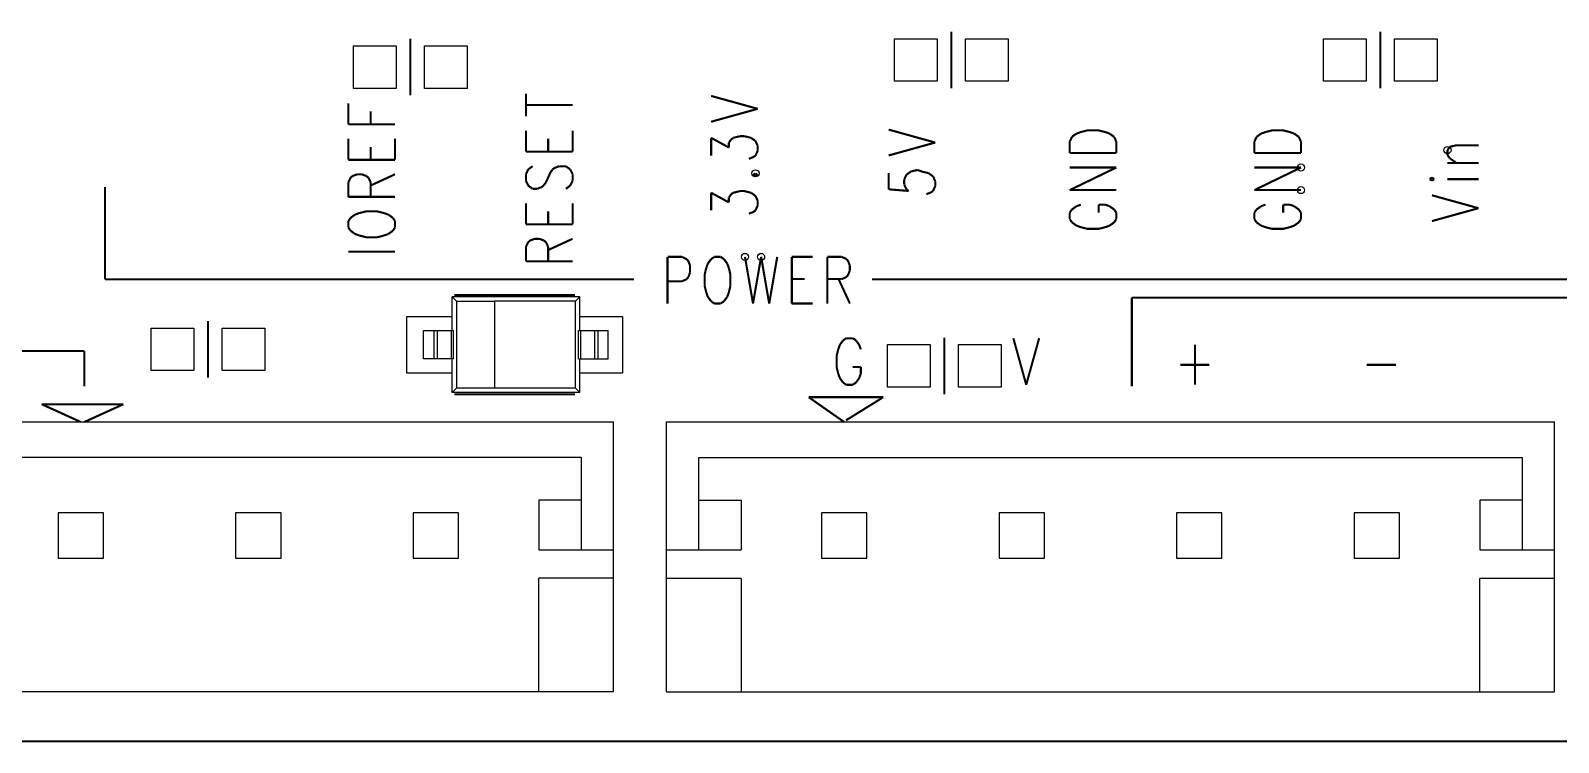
# Model space of a CAD drawing. Header units: millimetres. Extents: x 0 to 297, y 0 to 210.
# Drawn here: x 65.8 to 87.32, y 65.77 to 75.8 of the extents above; entities that cross this region are included whole.
import ezdxf

# ---------------------------------------------------------------- set-up
doc = ezdxf.new("R2010")
doc.units = ezdxf.units.MM
doc.header["$LTSCALE"] = 16.335
doc.layers.add('1', color=7, linetype='CONTINUOUS')

msp = doc.modelspace()

# ---------------------------------------------------------------- linework, layer by layer
at = {"layer": '1', "color": 7, "linetype": 'Continuous'}
for p, q in [((70.348, 75.588), (70.948, 75.588)), ((70.348, 74.988), (70.348, 75.588)), ((70.948, 75.588), (70.948, 74.988)), ((71.348, 75.588), (71.948, 75.588)), ((71.348, 74.988), (71.348, 75.588)), ((71.948, 75.588), (71.948, 74.988)), ((77.968, 75.688), (78.568, 75.688)), ((77.968, 75.088), (77.968, 75.688)), ((78.568, 75.688), (78.568, 75.088)), ((78.968, 75.688), (79.568, 75.688)), ((78.968, 75.088), (78.968, 75.688)), ((79.568, 75.688), (79.568, 75.088)), ((84.009, 75.688), (84.609, 75.688)), ((84.009, 75.088), (84.009, 75.688)), ((84.609, 75.688), (84.609, 75.088)), ((85.009, 75.688), (85.609, 75.688)), ((85.009, 75.088), (85.009, 75.688)), ((85.609, 75.688), (85.609, 75.088)), ((78.568, 75.088), (77.968, 75.088)), ((79.568, 75.088), (78.968, 75.088)), ((84.609, 75.088), (84.009, 75.088)), ((85.609, 75.088), (85.009, 75.088)), ((70.948, 74.988), (70.348, 74.988)), ((71.948, 74.988), (71.348, 74.988)), ((73.537, 72.052), (71.737, 72.052)), ((71.799, 71.99), (71.737, 72.052)), ((71.737, 71.577), (71.737, 72.052)), ((71.799, 71.99), (72.337, 71.99)), ((71.799, 71.99), (71.799, 70.764)), ((73.475, 71.99), (72.337, 71.99)), ((72.337, 71.99), (72.337, 70.764)), ((73.537, 72.052), (73.475, 71.99)), ((73.475, 70.764), (73.475, 71.99)), ((73.537, 71.577), (73.537, 72.052)), ((71.098, 71.776), (71.737, 71.776)), ((71.098, 70.976), (71.098, 71.776)), ((73.537, 71.776), (74.138, 71.776)), ((74.138, 71.776), (74.138, 70.976)), ((67.5, 71.612), (68.1, 71.612)), ((67.5, 71.012), (67.5, 71.612)), ((68.1, 71.612), (68.1, 71.012)), ((68.5, 71.612), (69.1, 71.612)), ((68.5, 71.012), (68.5, 71.612)), ((69.1, 71.612), (69.1, 71.012)), ((71.337, 71.577), (71.758, 71.577)), ((71.337, 71.177), (71.337, 71.577)), ((71.481, 71.577), (71.481, 71.177)), ((71.527, 71.577), (71.527, 71.177)), ((71.727, 71.177), (71.727, 71.577)), ((71.758, 71.177), (71.758, 71.577)), ((73.516, 71.577), (73.937, 71.577)), ((73.516, 71.177), (73.516, 71.577)), ((73.547, 71.577), (73.547, 71.177)), ((73.747, 71.177), (73.747, 71.577)), ((73.794, 71.177), (73.794, 71.577)), ((73.937, 71.177), (73.937, 71.577)), ((77.868, 71.378), (78.468, 71.378)), ((77.868, 70.778), (77.868, 71.378)), ((78.468, 71.378), (78.468, 70.778)), ((78.868, 71.378), (79.468, 71.378)), ((78.868, 70.778), (78.868, 71.378)), ((79.468, 71.378), (79.468, 70.778)), ((68.1, 71.012), (67.5, 71.012)), ((69.1, 71.012), (68.5, 71.012)), ((71.758, 71.177), (71.337, 71.177)), ((71.737, 70.702), (71.737, 71.177)), ((73.516, 71.177), (73.937, 71.177)), ((73.537, 70.702), (73.537, 71.177)), ((71.737, 70.976), (71.098, 70.976)), ((74.138, 70.976), (73.537, 70.976)), ((71.737, 70.702), (71.799, 70.764)), ((73.537, 70.702), (71.737, 70.702)), ((72.337, 70.764), (71.799, 70.764)), ((73.475, 70.764), (72.337, 70.764)), ((73.475, 70.764), (73.537, 70.702)), ((78.468, 70.778), (77.868, 70.778)), ((79.468, 70.778), (78.868, 70.778)), ((64.009, 70.289), (74.009, 70.289)), ((74.009, 66.489), (74.009, 70.289)), ((74.759, 70.288), (87.259, 70.288)), ((74.759, 66.488), (74.759, 70.288)), ((87.259, 66.488), (87.259, 70.288)), ((73.559, 69.787), (64.459, 69.787)), ((73.559, 68.489), (73.559, 69.787)), ((86.809, 69.785), (75.209, 69.785)), ((75.209, 69.785), (75.209, 68.488)), ((86.809, 68.488), (86.809, 69.785)), ((73.559, 69.187), (72.959, 69.187)), ((72.959, 69.187), (72.959, 68.489)), ((75.209, 69.185), (75.809, 69.185)), ((75.809, 69.185), (75.809, 68.488)), ((86.809, 69.185), (86.209, 69.185)), ((86.209, 69.185), (86.209, 68.488)), ((66.829, 69.009), (66.189, 69.009)), ((66.189, 69.009), (66.189, 68.369)), ((66.829, 68.369), (66.829, 69.009)), ((69.329, 69.009), (68.689, 69.009)), ((68.689, 69.009), (68.689, 68.369)), ((69.329, 68.369), (69.329, 69.009)), ((71.829, 69.009), (71.189, 69.009)), ((71.189, 69.009), (71.189, 68.369)), ((71.829, 68.369), (71.829, 69.009)), ((77.579, 69.008), (76.939, 69.008)), ((76.939, 69.008), (76.939, 68.368)), ((77.579, 68.368), (77.579, 69.008)), ((80.079, 69.008), (79.439, 69.008)), ((79.439, 69.008), (79.439, 68.368)), ((80.079, 68.368), (80.079, 69.008)), ((82.579, 69.008), (81.939, 69.008)), ((81.939, 69.008), (81.939, 68.368)), ((82.579, 68.368), (82.579, 69.008)), ((85.079, 69.008), (84.439, 69.008)), ((84.439, 69.008), (84.439, 68.368)), ((85.079, 68.368), (85.079, 69.008)), ((72.959, 68.489), (74.009, 68.489)), ((74.759, 68.488), (75.809, 68.488)), ((86.209, 68.488), (87.259, 68.488)), ((66.189, 68.369), (66.829, 68.369)), ((68.689, 68.369), (69.329, 68.369)), ((71.189, 68.369), (71.829, 68.369)), ((76.939, 68.368), (77.579, 68.368)), ((79.439, 68.368), (80.079, 68.368)), ((81.939, 68.368), (82.579, 68.368)), ((84.439, 68.368), (85.079, 68.368)), ((74.009, 68.087), (72.959, 68.087)), ((72.959, 66.489), (72.959, 68.087)), ((75.809, 68.085), (74.759, 68.085)), ((75.809, 68.085), (75.809, 66.488)), ((87.259, 68.085), (86.209, 68.085)), ((86.209, 66.488), (86.209, 68.085)), ((64.009, 66.489), (74.009, 66.489)), ((74.759, 66.488), (87.259, 66.488)), ((120.309, 65.789), (19.309, 65.789))]:
    msp.add_line(p, q, dxfattribs=at)
at = {"layer": '1', "color": 9, "linetype": 'Continuous', "const_width": 0.0297}
for points in [[(78.768, 75.788), (78.768, 74.988)], [(84.809, 74.988), (84.809, 75.788)], [(71.148, 75.688), (71.148, 74.888)], [(72.777, 74.596), (72.777, 74.914)], [(75.385, 74.882), (76.041, 74.7)], [(70.277, 74.482), (70.277, 74.778)], [(70.59, 74.482), (70.59, 74.664)], [(72.777, 74.755), (73.434, 74.755)], [(75.385, 74.518), (76.041, 74.7)], [(70.277, 74.482), (70.934, 74.482)], [(70.277, 73.982), (70.277, 74.278)], [(70.934, 73.982), (70.934, 74.278)], [(72.777, 74.096), (72.777, 74.391)], [(73.09, 74.096), (73.09, 74.278)], [(73.434, 74.096), (73.434, 74.391)], [(75.385, 74.291), (75.635, 74.155)], [(75.385, 74.041), (75.385, 74.291)], [(75.635, 74.223), (75.666, 74.268)], [(75.635, 74.155), (75.635, 74.223)], [(75.666, 74.268), (75.697, 74.291)], [(75.697, 74.291), (75.791, 74.314)], [(75.791, 74.314), (75.853, 74.314)], [(75.853, 74.314), (75.947, 74.291)], [(75.947, 74.291), (76.01, 74.246)], [(76.01, 74.246), (76.041, 74.178)], [(77.885, 74.407), (78.541, 74.225)], [(77.885, 74.043), (78.541, 74.225)], [(80.435, 74.237), (80.466, 74.305)], [(80.435, 74.077), (80.435, 74.237)], [(80.466, 74.305), (80.529, 74.35)], [(80.529, 74.35), (80.591, 74.373)], [(80.591, 74.373), (80.685, 74.396)], [(80.685, 74.396), (80.841, 74.396)], [(80.841, 74.396), (80.935, 74.373)], [(80.935, 74.373), (80.997, 74.35)], [(80.997, 74.35), (81.06, 74.305)], [(81.06, 74.305), (81.091, 74.237)], [(81.091, 74.237), (81.091, 74.077)], [(83.035, 74.237), (83.066, 74.305)], [(83.035, 74.077), (83.035, 74.237)], [(83.066, 74.305), (83.129, 74.35)], [(83.129, 74.35), (83.191, 74.373)], [(83.191, 74.373), (83.285, 74.396)], [(83.285, 74.396), (83.441, 74.396)], [(83.441, 74.396), (83.535, 74.373)], [(83.535, 74.373), (83.597, 74.35)], [(83.597, 74.35), (83.66, 74.305)], [(83.66, 74.305), (83.691, 74.237)], [(83.691, 74.237), (83.691, 74.077)], [(70.59, 73.982), (70.59, 74.164)], [(72.777, 74.096), (73.434, 74.096)], [(75.978, 74.019), (75.916, 73.996)], [(76.01, 74.041), (75.978, 74.019)], [(76.041, 74.109), (76.01, 74.041)], [(76.041, 74.178), (76.041, 74.109)], [(80.435, 74.077), (81.091, 74.077)], [(83.035, 74.077), (83.691, 74.077)], [(85.754, 74.118), (85.785, 74.164)], [(85.754, 74.05), (85.754, 74.118)], [(85.785, 74.005), (85.754, 74.05)], [(85.785, 74.164), (85.879, 74.187)], [(85.879, 73.937), (85.785, 74.005)], [(85.879, 74.187), (86.191, 74.187)], [(70.277, 73.982), (70.934, 73.982)], [(72.809, 73.846), (72.777, 73.778)], [(72.871, 73.891), (72.809, 73.846)], [(73.059, 73.664), (73.121, 73.801)], [(73.121, 73.801), (73.152, 73.846)], [(73.152, 73.846), (73.184, 73.869)], [(73.184, 73.869), (73.246, 73.891)], [(73.246, 73.891), (73.34, 73.891)], [(73.34, 73.891), (73.402, 73.846)], [(73.402, 73.846), (73.434, 73.778)], [(76.01, 73.791), (75.978, 73.768)], [(76.041, 73.768), (76.01, 73.791)], [(77.885, 73.794), (77.885, 73.566)], [(78.135, 73.771), (78.197, 73.816)], [(78.197, 73.816), (78.291, 73.839)], [(78.291, 73.839), (78.354, 73.816)], [(78.354, 73.816), (78.447, 73.794)], [(78.447, 73.794), (78.51, 73.748)], [(80.435, 73.873), (81.091, 73.873)], [(80.435, 73.555), (81.091, 73.873)], [(83.035, 73.873), (83.691, 73.873)], [(83.035, 73.555), (83.691, 73.873)], [(85.754, 73.937), (86.191, 73.937)], [(66.85, 72.298), (66.85, 73.598)], [(70.277, 73.664), (70.309, 73.732)], [(70.277, 73.46), (70.277, 73.664)], [(70.309, 73.732), (70.34, 73.755)], [(70.34, 73.755), (70.402, 73.778)], [(70.402, 73.778), (70.465, 73.778)], [(70.465, 73.778), (70.527, 73.755)], [(70.527, 73.755), (70.559, 73.732)], [(70.559, 73.732), (70.59, 73.664)], [(70.59, 73.619), (70.934, 73.778)], [(70.59, 73.664), (70.59, 73.46)], [(72.777, 73.778), (72.777, 73.687)], [(72.777, 73.687), (72.809, 73.619)], [(72.809, 73.619), (72.871, 73.573)], [(72.871, 73.573), (72.934, 73.573)], [(72.934, 73.573), (72.996, 73.596)], [(72.996, 73.596), (73.027, 73.619)], [(73.027, 73.619), (73.059, 73.664)], [(73.402, 73.619), (73.34, 73.573)], [(73.434, 73.687), (73.402, 73.619)], [(73.434, 73.778), (73.434, 73.687)], [(75.978, 73.768), (76.01, 73.746)], [(76.01, 73.746), (76.041, 73.768)], [(77.885, 73.566), (78.166, 73.543)], [(78.104, 73.703), (78.135, 73.771)], [(78.104, 73.634), (78.104, 73.703)], [(78.135, 73.566), (78.104, 73.634)], [(78.166, 73.543), (78.135, 73.566)], [(78.51, 73.748), (78.541, 73.68)], [(78.541, 73.612), (78.51, 73.543)], [(78.541, 73.68), (78.541, 73.612)], [(85.535, 73.732), (85.503, 73.709)], [(85.503, 73.709), (85.535, 73.687)], [(85.566, 73.709), (85.535, 73.732)], [(85.535, 73.687), (85.566, 73.709)], [(85.754, 73.709), (86.191, 73.709)], [(70.277, 73.46), (70.934, 73.46)], [(72.777, 73.073), (72.777, 73.369)], [(73.434, 73.073), (73.434, 73.369)], [(75.385, 73.518), (75.635, 73.382)], [(75.385, 73.268), (75.385, 73.518)], [(75.635, 73.45), (75.666, 73.496)], [(75.635, 73.382), (75.635, 73.45)], [(75.666, 73.496), (75.697, 73.518)], [(75.697, 73.518), (75.791, 73.541)], [(75.791, 73.541), (75.853, 73.541)], [(75.853, 73.541), (75.947, 73.518)], [(75.947, 73.518), (76.01, 73.473)], [(76.01, 73.473), (76.041, 73.405)], [(76.041, 73.405), (76.041, 73.337)], [(78.479, 73.521), (78.416, 73.498)], [(78.51, 73.543), (78.479, 73.521)], [(80.435, 73.555), (81.091, 73.555)], [(83.035, 73.555), (83.691, 73.555)], [(85.535, 73.482), (86.191, 73.3)], [(70.309, 73.164), (70.277, 73.119)], [(70.371, 73.21), (70.309, 73.164)], [(70.434, 73.232), (70.371, 73.21)], [(70.527, 73.255), (70.434, 73.232)], [(70.684, 73.255), (70.527, 73.255)], [(70.777, 73.232), (70.684, 73.255)], [(70.84, 73.21), (70.777, 73.232)], [(70.903, 73.164), (70.84, 73.21)], [(70.934, 73.119), (70.903, 73.164)], [(73.09, 73.073), (73.09, 73.255)], [(75.978, 73.246), (75.916, 73.223)], [(76.01, 73.268), (75.978, 73.246)], [(76.041, 73.337), (76.01, 73.268)], [(80.466, 73.282), (80.435, 73.237)], [(80.435, 73.237), (80.435, 73.146)], [(80.435, 73.146), (80.466, 73.1)], [(80.529, 73.327), (80.466, 73.282)], [(80.591, 73.35), (80.529, 73.327)], [(80.935, 73.35), (80.841, 73.35)], [(80.841, 73.237), (80.841, 73.35)], [(80.997, 73.327), (80.935, 73.35)], [(81.06, 73.282), (80.997, 73.327)], [(81.091, 73.237), (81.06, 73.282)], [(81.06, 73.1), (81.091, 73.146)], [(81.091, 73.146), (81.091, 73.237)], [(83.066, 73.282), (83.035, 73.237)], [(83.035, 73.237), (83.035, 73.146)], [(83.035, 73.146), (83.066, 73.1)], [(83.129, 73.327), (83.066, 73.282)], [(83.191, 73.35), (83.129, 73.327)], [(83.535, 73.35), (83.441, 73.35)], [(83.441, 73.237), (83.441, 73.35)], [(83.597, 73.327), (83.535, 73.35)], [(83.66, 73.282), (83.597, 73.327)], [(83.691, 73.237), (83.66, 73.282)], [(83.66, 73.1), (83.691, 73.146)], [(83.691, 73.146), (83.691, 73.237)], [(85.535, 73.118), (86.191, 73.3)], [(70.277, 73.119), (70.277, 73.028)], [(70.277, 73.028), (70.309, 72.982)], [(70.309, 72.982), (70.371, 72.937)], [(70.371, 72.937), (70.434, 72.914)], [(70.777, 72.914), (70.84, 72.937)], [(70.84, 72.937), (70.903, 72.982)], [(70.903, 72.982), (70.934, 73.028)], [(70.934, 73.028), (70.934, 73.119)], [(72.777, 73.073), (73.434, 73.073)], [(80.466, 73.1), (80.529, 73.055)], [(80.529, 73.055), (80.591, 73.032)], [(80.591, 73.032), (80.685, 73.009)], [(80.685, 73.009), (80.841, 73.009)], [(80.841, 73.009), (80.935, 73.032)], [(80.935, 73.032), (80.997, 73.055)], [(80.997, 73.055), (81.06, 73.1)], [(83.066, 73.1), (83.129, 73.055)], [(83.129, 73.055), (83.191, 73.032)], [(83.191, 73.032), (83.285, 73.009)], [(83.285, 73.009), (83.441, 73.009)], [(83.441, 73.009), (83.535, 73.032)], [(83.535, 73.032), (83.597, 73.055)], [(83.597, 73.055), (83.66, 73.1)], [(70.434, 72.914), (70.527, 72.891)], [(70.527, 72.891), (70.684, 72.891)], [(70.684, 72.891), (70.777, 72.914)], [(72.777, 72.755), (72.809, 72.823)], [(72.777, 72.55), (72.777, 72.755)], [(72.809, 72.823), (72.84, 72.846)], [(72.84, 72.846), (72.902, 72.869)], [(72.902, 72.869), (72.965, 72.869)], [(72.965, 72.869), (73.027, 72.846)], [(73.027, 72.846), (73.059, 72.823)], [(73.059, 72.823), (73.09, 72.755)], [(73.09, 72.71), (73.434, 72.869)], [(73.09, 72.755), (73.09, 72.55)], [(70.277, 72.687), (70.934, 72.687)], [(72.777, 72.55), (73.434, 72.55)], [(74.771, 72.614), (74.975, 72.614)], [(74.771, 72.614), (74.771, 71.957)], [(74.975, 72.614), (75.043, 72.582)], [(75.043, 72.582), (75.066, 72.551)], [(75.066, 72.551), (75.089, 72.489)], [(75.339, 72.52), (75.316, 72.457)], [(75.385, 72.582), (75.339, 72.52)], [(75.43, 72.614), (75.385, 72.582)], [(75.521, 72.614), (75.43, 72.614)], [(75.566, 72.582), (75.521, 72.614)], [(75.612, 72.52), (75.566, 72.582)], [(75.635, 72.457), (75.612, 72.52)], [(75.862, 72.614), (75.975, 71.957)], [(76.089, 72.614), (75.975, 71.957)], [(76.089, 72.614), (76.203, 71.957)], [(76.316, 72.614), (76.203, 71.957)], [(76.521, 72.614), (76.816, 72.614)], [(76.521, 72.614), (76.521, 71.957)], [(77.021, 72.614), (77.225, 72.614)], [(77.021, 72.614), (77.021, 71.957)], [(77.225, 72.614), (77.294, 72.582)], [(77.294, 72.582), (77.316, 72.551)], [(77.316, 72.551), (77.339, 72.489)], [(74.301, 72.298), (66.85, 72.298)], [(75.043, 72.301), (74.975, 72.27)], [(75.066, 72.332), (75.043, 72.301)], [(75.089, 72.395), (75.066, 72.332)], [(75.089, 72.489), (75.089, 72.395)], [(75.316, 72.457), (75.294, 72.363)], [(75.294, 72.363), (75.294, 72.207)], [(75.657, 72.363), (75.635, 72.457)], [(75.657, 72.207), (75.657, 72.363)], [(76.521, 72.301), (76.703, 72.301)], [(77.225, 72.301), (77.021, 72.301)], [(77.18, 72.301), (77.339, 71.957)], [(77.294, 72.332), (77.225, 72.301)], [(77.316, 72.363), (77.294, 72.332)], [(77.339, 72.426), (77.316, 72.363)], [(77.339, 72.489), (77.339, 72.426)], [(88.001, 72.298), (77.651, 72.298)], [(71.768, 72.076), (73.468, 72.076)], [(74.975, 72.27), (74.771, 72.27)], [(75.294, 72.207), (75.316, 72.114)], [(75.316, 72.114), (75.339, 72.051)], [(75.612, 72.051), (75.635, 72.114)], [(75.635, 72.114), (75.657, 72.207)], [(75.339, 72.051), (75.385, 71.989)], [(75.385, 71.989), (75.43, 71.957)], [(75.43, 71.957), (75.521, 71.957)], [(75.521, 71.957), (75.566, 71.989)], [(75.566, 71.989), (75.612, 72.051)], [(76.521, 71.957), (76.816, 71.957)], [(81.309, 72.038), (91.659, 72.038)], [(81.309, 70.788), (81.309, 72.038)], [(68.3, 70.912), (68.3, 71.712)], [(77.243, 71.437), (77.198, 71.375)], [(77.289, 71.468), (77.243, 71.437)], [(77.379, 71.468), (77.289, 71.468)], [(77.425, 71.437), (77.379, 71.468)], [(77.47, 71.375), (77.425, 71.437)], [(78.668, 70.678), (78.668, 71.478)], [(79.641, 71.468), (79.822, 70.812)], [(80.004, 71.468), (79.822, 70.812)], [(64.559, 71.288), (66.559, 71.288)], [(66.559, 71.288), (66.559, 70.788)], [(77.175, 71.312), (77.152, 71.218)], [(77.152, 71.218), (77.152, 71.062)], [(77.198, 71.375), (77.175, 71.312)], [(77.493, 71.312), (77.47, 71.375)], [(82.198, 71.375), (82.198, 70.812)], [(77.152, 71.062), (77.175, 70.969)], [(77.379, 71.062), (77.493, 71.062)], [(77.493, 70.969), (77.493, 71.062)], [(81.993, 71.093), (82.402, 71.093)], [(84.618, 71.093), (85.027, 71.093)], [(77.175, 70.969), (77.198, 70.906)], [(77.198, 70.906), (77.243, 70.843)], [(77.243, 70.843), (77.289, 70.812)], [(77.289, 70.812), (77.379, 70.812)], [(77.379, 70.812), (77.425, 70.843)], [(77.425, 70.843), (77.47, 70.906)], [(77.47, 70.906), (77.493, 70.969)], [(71.768, 70.676), (73.468, 70.676)], [(76.759, 70.637), (77.809, 70.637)], [(77.259, 70.287), (76.759, 70.637)], [(77.809, 70.637), (77.284, 70.311)], [(65.959, 70.538), (67.109, 70.538)], [(66.509, 70.288), (65.959, 70.538)], [(67.109, 70.538), (66.559, 70.288)], [(120.309, 65.788), (19.309, 65.788)]]:
    msp.add_lwpolyline(points, dxfattribs=at)
at = {"layer": '1', "color": 7, "linetype": 'Continuous'}
for centre in [(85.754, 74.118), (76.01, 73.791), (83.691, 73.873), (83.691, 73.555), (75.862, 72.614), (76.089, 72.614)]:
    msp.add_circle(centre, 0.05, dxfattribs=at)

doc.saveas('drawing.dxf')
